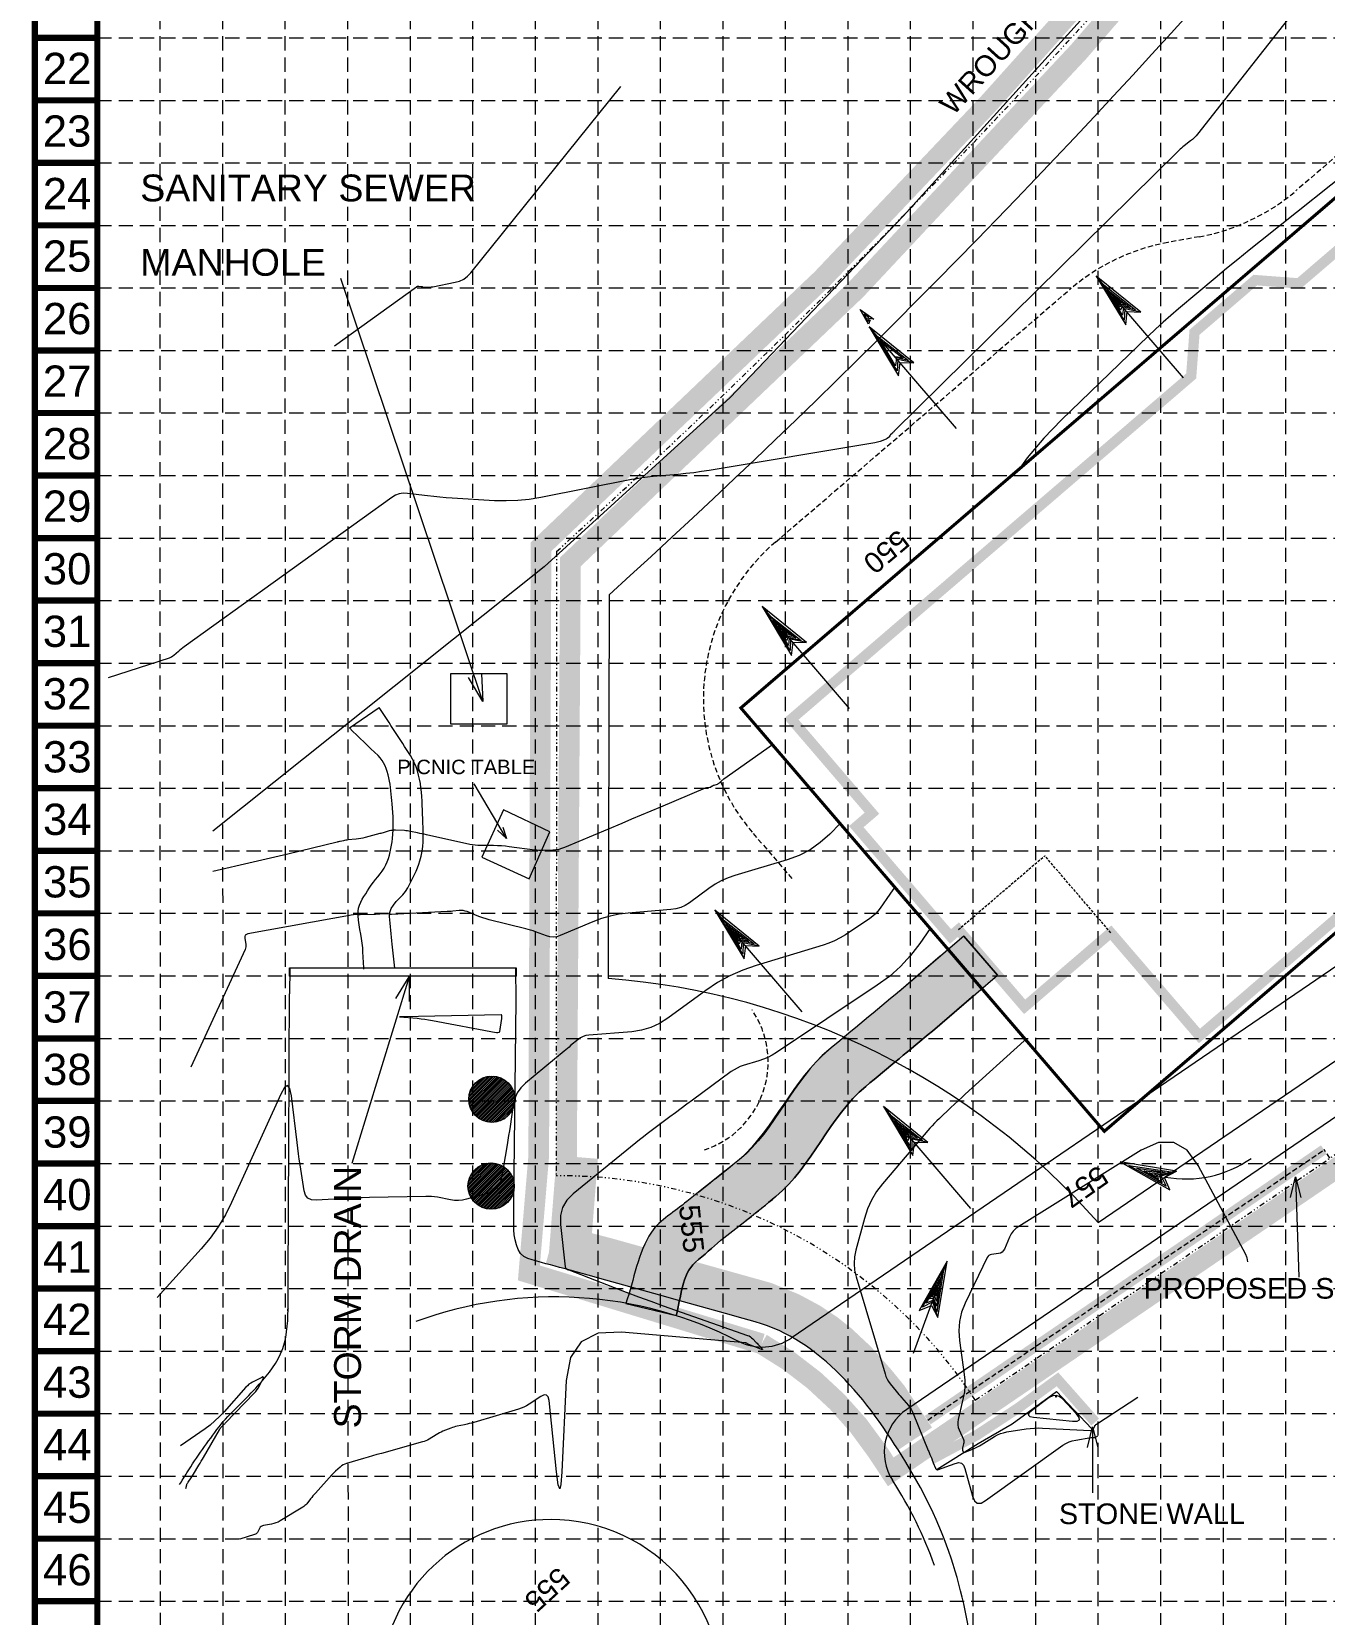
# Model space of a CAD drawing. Extents: x 9949 to 10192, y 9856 to 10244.
# Drawn here: x 9949.3 to 10074.4, y 9957.5 to 10110.7 of the extents above; entities that cross this region are included whole.
import ezdxf
from ezdxf.enums import TextEntityAlignment as Align

# ---------------------------------------------------------------- set-up
doc = ezdxf.new("R2010")
doc.units = 0
doc.header["$MEASUREMENT"] = 0
for name, pattern in [('DASHED', [0.75, 0.5, -0.25]), ('DIVIDE', [1.25, 0.5, -0.25, 0, -0.25, 0, -0.25]), ('HIDDEN', [0.375, 0.25, -0.125])]:
    doc.linetypes.add(name, pattern=pattern)
doc.layers.get('0').update_dxf_attribs({"lineweight": 0})
for name, color, linetype, lineweight in [('21', 7, 'Continuous', 0), ('26', 7, 'Continuous', 0), ('27', 7, 'Continuous', 0), ('29', 7, 'Continuous', 0), ('31', 7, 'Continuous', 0), ('33', 7, 'Continuous', 0), ('42', 7, 'Continuous', 0), ('47', 7, 'Continuous', 0), ('5', 7, 'Continuous', 0), ('52', 7, 'Continuous', 0), ('53', 7, 'Continuous', 0), ('6', 7, 'Continuous', 0), ('7', 7, 'Continuous', 0), ('9', 7, 'Continuous', 0)]:
    doc.layers.add(name, color=color, linetype=linetype, lineweight=lineweight)
for name, color, linetype in [('BASE', 7, 'Continuous'), ('EROSION BLANKETS', 84, 'Continuous'), ('GRID', 254, 'HIDDEN'), ('LIMITS OF DISTURBANCE', 1, 'DASHED'), ('SILT FENCE', 200, 'Continuous')]:
    doc.layers.add(name, color=color, linetype=linetype)
doc.styles.get("Standard").update_dxf_attribs({"font": 'ARIAL.TTF'})

# ---------------------------------------------------------------- blocks, each defined once
blk = doc.blocks.new('A$C04273513')
at = {"layer": '6', "linetype": 'Continuous', "lineweight": 0}
h = blk.add_hatch(dxfattribs=at)
h.set_pattern_fill('ANSI31', color=2, style=0)
h.set_pattern_definition([(45, (-10019.72109, -9863.48111), (-0.0883883476, 0.0883883476), [])])
edge = h.paths.add_edge_path()
edge.add_arc((2.24, 2.24), 2.24, 0, 360)
at = {"layer": '6', "color": 2, "linetype": 'Continuous', "lineweight": 0}
blk.add_circle((2.24, 2.24), 2.24, dxfattribs=at)

msp = doc.modelspace()

# ---------------------------------------------------------------- hatches: boundary and pattern name
at = {"layer": '26', "linetype": 'Continuous', "lineweight": 0}
h = msp.add_hatch(color=252, dxfattribs=at)
edge = h.paths.add_edge_path()
edge.add_spline(control_points=[(10017.8, 10001.49), (10016.11, 10000.15), (10014.42, 9998.79), (10012.72, 9997.45)], knot_values=[0, 0, 0, 0, 1, 1, 1, 1], degree=3, periodic=0)
edge.add_spline(control_points=[(10012.72, 9997.45), (10011.58, 9996.46), (10010.12, 9995.68), (10009.29, 9994.47), (10007.95, 9992.51), (10007.63, 9989.86), (10006.8, 9987.56)], knot_values=[0, 0, 0, 0, 0.38265, 0.38265, 0.38265, 1, 1, 1, 1], degree=3, periodic=0)
edge.add_line((10006.8, 9987.56), (10011.68, 9986.39))
edge.add_spline(control_points=[(10011.68, 9986.39), (10012.17, 9988.15), (10012.17, 9990.35), (10013.55, 9991.55), (10014.37, 9992.26), (10015.19, 9992.97), (10016, 9993.68)], knot_values=[0, 0, 0, 0, 0.628365, 0.628365, 0.628365, 1, 1, 1, 1], degree=3, periodic=0)
edge.add_line((10016, 9993.68), (10018.63, 9995.72))
edge.add_spline(control_points=[(10018.63, 9995.72), (10019.53, 9996.45), (10020.43, 9997.18), (10021.33, 9997.92)], knot_values=[0, 0, 0, 0, 1, 1, 1, 1], degree=3, periodic=0)
edge.add_spline(control_points=[(10021.33, 9997.92), (10024.86, 10000.85), (10026.5, 10005.65), (10030.03, 10008.58), (10032.18, 10010.36), (10034.33, 10012.15), (10036.48, 10013.93)], knot_values=[0, 0, 0, 0, 0.621628, 0.621628, 0.621628, 1, 1, 1, 1], degree=3, periodic=0)
edge.add_line((10036.48, 10013.93), (10042.78, 10019.33))
edge.add_line((10042.78, 10019.33), (10039.52, 10023.13))
edge.add_line((10039.52, 10023.13), (10033.22, 10017.72))
edge.add_line((10033.22, 10017.72), (10033.29, 10017.78))
edge.add_spline(control_points=[(10033.29, 10017.78), (10031.01, 10015.89), (10028.74, 10014), (10026.46, 10012.12), (10022.95, 10009.2), (10021.19, 10004.56), (10017.8, 10001.49)], knot_values=[0, 0, 0, 0, 0.39266, 0.39266, 0.39266, 1, 1, 1, 1], degree=3, periodic=0)

# ---------------------------------------------------------------- linework, layer by layer
at = {"color": 7, "linetype": 'DIVIDE', "lineweight": 0}
msp.add_lwpolyline([(10143.74, 10098.17), (10128.24, 10211.01), (10121.48, 10200.93, -0.059597), (10000.11, 10060.35), (10000.06, 9999.92, -0.255205), (10040.63, 9978.21), (10156.99, 10057.62), (10143.74, 10098.17)], format="xyb", dxfattribs=at)
at = {"layer": '21', "color": 7, "linetype": 'Continuous', "lineweight": 0}
msp.add_lwpolyline([(10158.6, 10052.05), (10143.63, 10098.15), (10137.77, 10142.96), (10127.81, 10211.15), (10094.1, 10163.64), (10064.83, 10127.28), (10033.66, 10092.82), (10016.89, 10075.25), (9998.9, 10058.88), (9966.86, 10033.28)], dxfattribs=at)
at = {"layer": '26', "color": 252, "linetype": 'Continuous', "lineweight": 0}
for p, q in [((10039.52, 10023.13), (10033.22, 10017.72)), ((10042.78, 10019.33), (10039.52, 10023.13)), ((10036.48, 10013.93), (10042.78, 10019.33)), ((10033.22, 10017.72), (10033.29, 10017.78)), ((10016, 9993.68), (10018.63, 9995.72)), ((10006.8, 9987.56), (10011.68, 9986.39))]:
    msp.add_line(p, q, dxfattribs=at)
at = {"layer": '26', "color": 41, "linetype": 'Continuous', "lineweight": 0}
for p, q in [((10039.52, 10023.13), (10042.78, 10019.33)), ((10016, 9993.68), (10018.63, 9995.72)), ((10006.8, 9987.56), (10011.68, 9986.39))]:
    msp.add_line(p, q, dxfattribs=at)
for points in [[(10037.24, 10021.17), (10033.22, 10017.72), (10033.29, 10017.78)], [(10040.49, 10017.37), (10036.48, 10013.93)]]:
    msp.add_lwpolyline(points, dxfattribs=at)
for points, knots in [([(10033.29, 10017.78), (10031.01, 10015.89), (10028.74, 10014), (10026.46, 10012.12), (10022.95, 10009.2), (10021.33, 10004.4), (10017.8, 10001.49), (10016.13, 10000.12), (10014.43, 9998.78), (10012.72, 9997.45)], [0, 0, 0, 0, 0.30499, 0.30499, 0.30499, 0.776728, 0.776728, 0.776728, 1, 1, 1, 1]), ([(10036.48, 10013.93), (10034.33, 10012.15), (10032.18, 10010.36), (10030.03, 10008.58), (10026.5, 10005.65), (10024.86, 10000.85), (10021.33, 9997.92), (10020.38, 9997.12), (10019.41, 9996.34), (10018.43, 9995.56)], [0, 0, 0, 0, 0.32369, 0.32369, 0.32369, 0.85548, 0.85548, 0.85548, 1, 1, 1, 1]), ([(10012.72, 9997.45), (10011.58, 9996.46), (10010.12, 9995.68), (10009.29, 9994.47), (10007.95, 9992.51), (10007.63, 9989.86), (10006.8, 9987.56)], [0, 0, 0, 0, 0.38265, 0.38265, 0.38265, 1, 1, 1, 1]), ([(10016, 9993.68), (10015.19, 9992.97), (10014.37, 9992.26), (10013.55, 9991.55), (10012.17, 9990.35), (10012.17, 9988.15), (10011.68, 9986.39)], [0, 0, 0, 0, 0.371635, 0.371635, 0.371635, 1, 1, 1, 1])]:
    msp.add_open_spline(points, degree=3, knots=knots, dxfattribs=at)
at = {"layer": '26', "color": 252, "linetype": 'Continuous', "lineweight": 0}
for points, knots in [([(10033.29, 10017.78), (10031.01, 10015.89), (10028.74, 10014), (10026.46, 10012.12), (10022.95, 10009.2), (10021.19, 10004.56), (10017.8, 10001.49)], [0, 0, 0, 0, 0.39266, 0.39266, 0.39266, 1, 1, 1, 1]), ([(10021.33, 9997.92), (10024.86, 10000.85), (10026.5, 10005.65), (10030.03, 10008.58), (10032.18, 10010.36), (10034.33, 10012.15), (10036.48, 10013.93)], [0, 0, 0, 0, 0.621628, 0.621628, 0.621628, 1, 1, 1, 1]), ([(10012.72, 9997.45), (10011.58, 9996.46), (10010.12, 9995.68), (10009.29, 9994.47), (10007.95, 9992.51), (10007.63, 9989.86), (10006.8, 9987.56)], [0, 0, 0, 0, 0.38265, 0.38265, 0.38265, 1, 1, 1, 1]), ([(10011.68, 9986.39), (10012.17, 9988.15), (10012.17, 9990.35), (10013.55, 9991.55), (10014.37, 9992.26), (10015.19, 9992.97), (10016, 9993.68)], [0, 0, 0, 0, 0.628365, 0.628365, 0.628365, 1, 1, 1, 1])]:
    msp.add_open_spline(points, degree=3, knots=knots, dxfattribs=at)
for points in [[(10017.8, 10001.49), (10016.11, 10000.15), (10014.42, 9998.79), (10012.72, 9997.45)], [(10018.63, 9995.72), (10019.53, 9996.45), (10020.43, 9997.18), (10021.33, 9997.92)]]:
    msp.add_open_spline(points, degree=3, dxfattribs=at)
at = {"layer": '27', "color": 7, "linetype": 'DASHED', "lineweight": 0}
for p, q in [((10084.88, 10106.62), (10071.71, 10095.32)), ((10062.29, 10090.82), (10059.26, 10090.27)), ((10021.29, 10061.26), (10049.84, 10085.77)), ((10019.14, 10033.06), (10023.04, 10028.51)), ((10036.02, 9976.28), (10074.39, 10002.46)), ((10036.02, 9976.28), (10074.39, 10002.46)), ((10074.95, 10001.63), (10074.39, 10002.46))]:
    msp.add_line(p, q, dxfattribs=at)
at = {"layer": '27', "color": 7, "linetype": 'Continuous', "lineweight": 0}
for p, q in [((9980.06, 10043.27), (9982.95, 10045.25)), ((9995.98, 9997.33), (9996.21, 10016.91)), ((10071.62, 9999.81), (10071.93, 9990.12)), ((10051.98, 9975.62), (10051.98, 9969.24))]:
    msp.add_line(p, q, dxfattribs=at)
for points in [[(9996.21, 10016.91), (9996.16, 10020.02), (9974.29, 10020.02), (9974.26, 10017.55)], [(10071.12, 9997.81), (10071.62, 9999.81), (10072.12, 9997.81)], [(10051.48, 9973.62), (10051.98, 9975.62), (10052.48, 9973.62)]]:
    msp.add_lwpolyline(points, dxfattribs=at)
at = {"layer": '27', "color": 7, "linetype": 'DASHED', "lineweight": 0}
for centre, radius, start, end in [((10058.69, 10110.49), 20, 280.3812, 310.64), ((10062.87, 10070.59), 20, 100.3812, 130.6399), ((10034.31, 10046.09), 20, 130.6399, 220.6399), ((10011.63, 10010.94), 8.95, 288.0918, 34.3144)]:
    msp.add_arc(centre, radius, start, end, dxfattribs=at)
at = {"layer": '27', "color": 7, "linetype": 'Continuous', "lineweight": 0}
for centre, start, end in [((9999.49, 9950.15), 86.7851, 174.5224), ((9999.6, 9950.15), 346.066, 87.1602)]:
    msp.add_arc(centre, 16.5, start, end, dxfattribs=at)
for points, knots in [([(9984.45, 10020.02), (9984.37, 10020.79), (9984.29, 10021.57), (9984.21, 10022.34), (9984.11, 10023.24), (9984.02, 10024.14), (9983.93, 10025.03), (9983.83, 10026.13), (9985.22, 10026.83), (9985.72, 10027.81), (9986.15, 10028.65), (9986.6, 10029.48), (9986.89, 10030.42), (9987.25, 10031.63), (9987.22, 10032.87), (9987.17, 10034.09), (9987.07, 10036.28), (9987.17, 10038.75), (9985.97, 10040.6), (9984.96, 10042.15), (9983.96, 10043.7), (9982.95, 10045.25)], [0, 0, 0, 0, 0.086314, 0.086314, 0.086314, 0.186289, 0.186289, 0.186289, 0.308308, 0.308308, 0.308308, 0.414002, 0.414002, 0.414002, 0.550297, 0.550297, 0.550297, 0.794911, 0.794911, 0.794911, 1, 1, 1, 1]), ([(9981.46, 10019.93), (9981.42, 10020.62), (9981.38, 10021.3), (9981.35, 10021.99), (9981.28, 10023.18), (9980.85, 10024.36), (9980.91, 10025.54), (9980.96, 10026.35), (9981.55, 10027.04), (9981.98, 10027.76), (9982.47, 10028.56), (9983.17, 10029.16), (9983.59, 10030.02), (9983.98, 10030.84), (9984.13, 10031.7), (9984.22, 10032.57), (9984.33, 10033.68), (9984.31, 10034.81), (9984.2, 10035.93), (9984.03, 10037.54), (9983.99, 10039.47), (9982.83, 10040.59), (9981.9, 10041.48), (9980.98, 10042.37), (9980.06, 10043.27)], [0, 0, 0, 0, 0.080531, 0.080531, 0.080531, 0.220611, 0.220611, 0.220611, 0.31674, 0.31674, 0.31674, 0.425278, 0.425278, 0.425278, 0.527893, 0.527893, 0.527893, 0.659293, 0.659293, 0.659293, 0.84938, 0.84938, 0.84938, 1, 1, 1, 1]), ([(9963.62, 9970.03), (9963.86, 9970.41), (9964.1, 9970.8), (9964.34, 9971.18), (9965.3, 9972.72), (9966.35, 9974.19), (9967.45, 9975.63), (9968.5, 9977), (9969.86, 9978.08), (9971, 9979.38), (9971.91, 9980.41), (9972.82, 9981.38), (9973.4, 9982.69), (9974.01, 9984.09), (9974.11, 9985.53), (9974.12, 9986.98), (9974.17, 9997.17), (9974.22, 10007.36), (9974.26, 10017.55)], [0, 0, 0, 0, 0.026567, 0.026567, 0.026567, 0.133192, 0.133192, 0.133192, 0.234412, 0.234412, 0.234412, 0.314803, 0.314803, 0.314803, 0.400084, 0.400084, 0.400084, 1, 1, 1, 1]), ([(10042.65, 9939.9), (10042.04, 9940.78), (10041.42, 9941.66), (10040.81, 9942.53), (10040.13, 9943.5), (10040.21, 9944.84), (10040.14, 9946.01), (10040.01, 9947.99), (10040.63, 9949.99), (10040.47, 9951.98), (10039.92, 9959.04), (10037.92, 9965.67), (10033.9, 9972.22), (10030.13, 9978.35), (10025.71, 9983.98), (10019.33, 9985.79), (10013.17, 9987.54), (10007.01, 9989.23), (10000.84, 9990.94), (9999.67, 9991.27), (9998.49, 9991.56), (9997.32, 9991.91), (9996.19, 9992.26), (9995.96, 9993.99), (9995.97, 9995.17), (9995.97, 9995.89), (9995.98, 9996.61), (9995.98, 9997.33)], [0, 0, 0, 0, 0.038922, 0.038922, 0.038922, 0.081893, 0.081893, 0.081893, 0.154364, 0.154364, 0.154364, 0.412543, 0.412543, 0.412543, 0.653985, 0.653985, 0.653985, 0.886688, 0.886688, 0.886688, 0.930993, 0.930993, 0.930993, 0.973754, 0.973754, 0.973754, 1, 1, 1, 1])]:
    msp.add_open_spline(points, degree=3, knots=knots, dxfattribs=at)
at = {"layer": '27', "color": 7, "linetype": 'DASHED', "lineweight": 0}
msp.add_point((10040.07, 9979.04), dxfattribs=at)
at = {"layer": '29', "color": 7, "linetype": 'Continuous', "lineweight": 0, "const_width": 1}
msp.add_lwpolyline([(10052.23, 9976.09), (10048.58, 9980.22), (10044.8, 9977.46), (10040.75, 9974.81), (10036.38, 9972.48)], dxfattribs=at)
at = {"layer": '29', "color": 7, "linetype": 'Continuous', "lineweight": 0}
msp.add_lwpolyline([(10036.93, 9971.54), (10040.92, 9974), (10044.18, 9975.93), (10048.48, 9979.06), (10051.9, 9975.43)], dxfattribs=at)
at = {"layer": '31', "color": 7, "linetype": 'Continuous', "lineweight": 0}
for p, q in [((10095.53, 10033.84), (10022.82, 9984.22)), ((10112.91, 10031.17), (10033.99, 9977.31))]:
    msp.add_line(p, q, dxfattribs=at)
for centre, radius, start, end in [((9999.91, 9949.2), 39, 62.8235, 110.1223), ((10020.01, 9988.35), 5, 242.8235, 304.3144), ((10036.81, 9973.18), 5, 124.3144, 213.0136), ((9999.91, 9949.2), 39, 19.459, 33.0136)]:
    msp.add_arc(centre, radius, start, end, dxfattribs=at)
at = {"layer": '33', "color": 7, "linetype": 'Continuous', "lineweight": 30, "const_width": 0.3}
msp.add_lwpolyline([(10053.11, 10004.23), (10125.19, 10066.11), (10090.02, 10107.08), (10017.94, 10045.21)], close=True, dxfattribs=at)
at = {"layer": '33', "color": 7, "linetype": 'Continuous', "lineweight": 30, "const_width": 1}
msp.add_lwpolyline([(10118.79, 10072.03), (10091.87, 10103.39), (10071.95, 10086.3), (10067.72, 10086.62), (10061.84, 10081.57), (10061.52, 10077.34), (10022.82, 10044.13), (10030.63, 10035.02), (10029.11, 10033.72), (10038.23, 10023.09), (10038.99, 10023.75), (10045.4, 10016.28), (10053.74, 10023.45), (10062.32, 10013.46), (10098.11, 10044.18), (10093.12, 10049.99), (10118.79, 10072.03)], dxfattribs=at)
at = {"layer": '42', "color": 7, "linetype": 'Continuous', "lineweight": 0}
for p, q in [((10052.51, 9995.39), (10145.96, 10059.18)), ((10005.19, 10056.17), (10005.09, 10019.01))]:
    msp.add_line(p, q, dxfattribs=at)
at = {"layer": '42', "color": 7, "linetype": 'HIDDEN', "lineweight": 0}
for p in [(10038.99, 10023.75), (10053.74, 10023.45)]:
    msp.add_line(p, (10047.34, 10030.91), dxfattribs=at)
at = {"layer": '42', "color": 7, "linetype": 'Continuous', "lineweight": 0}
for centre, radius, start, end in [((9468.44, 10647.62), 798.7, 312.22422, 324.83362), ((9999.91, 9949.2), 70, 41.2899, 85.7598)]:
    msp.add_arc(centre, radius, start, end, dxfattribs=at)
at = {"layer": '47', "color": 253, "linetype": 'Continuous', "lineweight": 0}
for p, q in [((10060.78, 10077.16), (10052.33, 10087.01)), ((10056.63, 10083.53), (10052.33, 10087.01)), ((10052.33, 10087.01), (10055.18, 10082.28)), ((10055.04, 10082.75), (10052.9, 10086.28)), ((10052.9, 10086.28), (10056.14, 10083.74)), ((10054.88, 10083.24), (10053.42, 10085.68)), ((10053.42, 10085.68), (10055.62, 10083.98)), ((10054.69, 10083.71), (10053.89, 10085.13)), ((10053.89, 10085.13), (10055.21, 10084.21)), ((10030.28, 10082.35), (10029.48, 10083.77)), ((10029.48, 10083.77), (10030.8, 10082.85)), ((10030.25, 10082.63), (10029.85, 10083.35)), ((10029.85, 10083.35), (10030.34, 10083.02)), ((10054.65, 10083.99), (10054.25, 10084.71)), ((10054.25, 10084.71), (10054.74, 10084.39)), ((10054.74, 10084.39), (10054.62, 10084.28)), ((10054.73, 10084.27), (10054.65, 10083.99)), ((10054.86, 10084.12), (10054.69, 10083.71)), ((10055.21, 10084.21), (10054.73, 10084.27)), ((10055.62, 10083.98), (10054.86, 10084.12)), ((10054.97, 10084), (10054.88, 10083.24)), ((10056.14, 10083.74), (10054.97, 10084)), ((10055.1, 10083.85), (10055.04, 10082.75)), ((10056.63, 10083.53), (10055.1, 10083.85)), ((10055.18, 10082.28), (10055.33, 10083.57)), ((10055.33, 10083.57), (10056.63, 10083.53)), ((10030.34, 10083.02), (10030.21, 10082.92)), ((10030.33, 10082.91), (10030.25, 10082.63)), ((10030.46, 10082.76), (10030.28, 10082.35)), ((10030.8, 10082.85), (10030.33, 10082.91)), ((10038.82, 10072.25), (10030.36, 10082.09)), ((10034.67, 10078.62), (10030.36, 10082.09)), ((10030.36, 10082.09), (10033.21, 10077.37)), ((10033.07, 10077.83), (10030.93, 10081.37)), ((10030.93, 10081.37), (10034.17, 10078.83)), ((10032.91, 10078.33), (10031.45, 10080.76)), ((10031.45, 10080.76), (10033.65, 10079.06)), ((10033.65, 10079.06), (10032.89, 10079.21)), ((10033, 10079.09), (10032.91, 10078.33)), ((10034.17, 10078.83), (10033, 10079.09)), ((10033.13, 10078.93), (10033.07, 10077.83)), ((10034.67, 10078.62), (10033.13, 10078.93)), ((10033.21, 10077.37), (10033.36, 10078.66)), ((10033.36, 10078.66), (10034.67, 10078.62)), ((10028.44, 10045.17), (10019.99, 10055.02)), ((10024.29, 10051.55), (10019.99, 10055.02)), ((10019.99, 10055.02), (10022.83, 10050.29)), ((10022.7, 10050.76), (10020.56, 10054.3)), ((10020.56, 10054.3), (10023.79, 10051.75)), ((10022.54, 10051.25), (10021.08, 10053.69)), ((10021.08, 10053.69), (10023.27, 10051.99)), ((10022.35, 10051.72), (10021.55, 10053.14)), ((10021.55, 10053.14), (10022.87, 10052.22)), ((10022.31, 10052.01), (10021.91, 10052.72)), ((10021.91, 10052.72), (10022.4, 10052.4)), ((10022.4, 10052.4), (10022.28, 10052.29)), ((10022.39, 10052.29), (10022.31, 10052.01)), ((10022.52, 10052.13), (10022.35, 10051.72)), ((10022.87, 10052.22), (10022.39, 10052.29)), ((10023.27, 10051.99), (10022.52, 10052.13)), ((10022.62, 10052.01), (10022.54, 10051.25)), ((10023.79, 10051.75), (10022.62, 10052.01)), ((10022.75, 10051.86), (10022.7, 10050.76)), ((10024.29, 10051.55), (10022.75, 10051.86)), ((10022.83, 10050.29), (10022.99, 10051.59)), ((10022.99, 10051.59), (10024.29, 10051.55)), ((10023.87, 10015.79), (10015.42, 10025.64)), ((10019.72, 10022.16), (10015.42, 10025.64)), ((10015.42, 10025.64), (10018.26, 10020.91)), ((10018.13, 10021.38), (10015.98, 10024.91)), ((10015.98, 10024.91), (10019.22, 10022.37)), ((10017.96, 10021.87), (10016.51, 10024.31)), ((10016.51, 10024.31), (10018.7, 10022.61)), ((10017.77, 10022.34), (10016.97, 10023.76)), ((10016.97, 10023.76), (10018.3, 10022.84)), ((10017.74, 10022.62), (10017.34, 10023.34)), ((10017.34, 10023.34), (10017.83, 10023.02)), ((10017.83, 10023.02), (10017.71, 10022.91)), ((10017.82, 10022.9), (10017.74, 10022.62)), ((10017.95, 10022.75), (10017.77, 10022.34)), ((10018.3, 10022.84), (10017.82, 10022.9)), ((10018.7, 10022.61), (10017.95, 10022.75)), ((10018.05, 10022.63), (10017.96, 10021.87)), ((10019.22, 10022.37), (10018.05, 10022.63)), ((10018.18, 10022.48), (10018.13, 10021.38)), ((10019.72, 10022.16), (10018.18, 10022.48)), ((10018.26, 10020.91), (10018.42, 10022.2)), ((10018.42, 10022.2), (10019.72, 10022.16)), ((10040.2, 9996.77), (10031.74, 10006.62)), ((10036.05, 10003.14), (10031.74, 10006.62)), ((10031.74, 10006.62), (10034.59, 10001.89)), ((10034.45, 10002.35), (10032.31, 10005.89)), ((10032.31, 10005.89), (10035.55, 10003.35)), ((10034.29, 10002.85), (10032.83, 10005.28)), ((10032.83, 10005.28), (10035.03, 10003.59)), ((10034.1, 10003.32), (10033.3, 10004.74)), ((10033.3, 10004.74), (10034.62, 10003.82)), ((10034.07, 10003.6), (10033.67, 10004.31)), ((10033.67, 10004.31), (10034.15, 10003.99)), ((10034.15, 10003.99), (10034.03, 10003.89)), ((10034.15, 10003.88), (10034.07, 10003.6)), ((10034.27, 10003.73), (10034.1, 10003.32)), ((10034.62, 10003.82), (10034.15, 10003.88)), ((10035.03, 10003.59), (10034.27, 10003.73)), ((10034.38, 10003.61), (10034.29, 10002.85)), ((10035.55, 10003.35), (10034.38, 10003.61)), ((10034.51, 10003.46), (10034.45, 10002.35)), ((10036.05, 10003.14), (10034.51, 10003.46)), ((10034.59, 10001.89), (10034.74, 10003.18)), ((10034.74, 10003.18), (10036.05, 10003.14)), ((10060.1, 10000.38), (10054.64, 10001.27)), ((10054.64, 10001.27), (10059.46, 9998.57)), ((10059.11, 9998.91), (10055.5, 10000.92)), ((10055.5, 10000.92), (10059.57, 10000.32)), ((10058.72, 9999.26), (10056.25, 10000.65)), ((10056.25, 10000.65), (10059, 10000.27)), ((10058.33, 9999.57), (10056.93, 10000.41)), ((10056.93, 10000.41), (10058.53, 10000.26)), ((10058.15, 9999.8), (10057.46, 10000.22)), ((10057.46, 10000.22), (10058.04, 10000.19)), ((10058.04, 10000.19), (10057.98, 10000.03)), ((10058.53, 10000.26), (10058.09, 10000.08)), ((10058.09, 10000.08), (10058.15, 9999.8)), ((10059, 10000.27), (10058.27, 10000.01)), ((10058.27, 10000.01), (10058.33, 9999.57)), ((10059.57, 10000.32), (10058.42, 9999.96)), ((10058.42, 9999.96), (10058.72, 9999.26)), ((10060.1, 10000.38), (10058.61, 9999.89)), ((10058.61, 9999.89), (10059.11, 9998.91)), ((10058.95, 9999.77), (10060.1, 10000.38)), ((10059.46, 9998.57), (10058.95, 9999.77)), ((10034.66, 9982.74), (10037.91, 9991.67)), ((10037.91, 9991.67), (10035.18, 9986.88)), ((10036.99, 9986.22), (10037.91, 9991.67)), ((10035.52, 9987.22), (10037.55, 9990.82)), ((10035.87, 9987.6), (10037.28, 9990.07)), ((10037.28, 9990.07), (10036.88, 9987.32)), ((10037.55, 9990.82), (10036.92, 9986.75)), ((10036.19, 9988), (10037.03, 9989.39)), ((10036.42, 9988.17), (10036.84, 9988.87)), ((10036.8, 9988.29), (10036.65, 9988.34)), ((10036.84, 9988.87), (10036.8, 9988.29)), ((10037.03, 9989.39), (10036.88, 9987.79)), ((10035.18, 9986.88), (10036.38, 9987.37)), ((10036.51, 9987.71), (10035.52, 9987.22)), ((10036.58, 9987.9), (10035.87, 9987.6)), ((10036.63, 9988.05), (10036.19, 9988)), ((10036.38, 9987.37), (10036.99, 9986.22)), ((10036.7, 9988.24), (10036.42, 9988.17)), ((10036.99, 9986.22), (10036.51, 9987.71)), ((10036.92, 9986.75), (10036.58, 9987.9)), ((10036.88, 9987.32), (10036.63, 9988.05)), ((10036.88, 9987.79), (10036.7, 9988.24))]:
    msp.add_line(p, q, dxfattribs=at)
msp.add_arc((10061.03, 10010.53), 10.91, 259.365, 305.1236, dxfattribs=at)
at = {"layer": '5', "linetype": 'Continuous', "lineweight": 0}
for points in [[(9989.88, 10048.54), (9995.3, 10048.54), (9995.3, 10043.64), (9989.88, 10043.64)], [(9974.27, 10020.05), (9996.21, 10020.05), (9996.21, 10019.26), (9974.27, 10019.26)]]:
    msp.add_lwpolyline(points, close=True, dxfattribs=at)
at = {"layer": '52', "color": 7, "linetype": 'Continuous', "lineweight": 0}
for p, q in [((9992.96, 10045.84), (9979.22, 10086.79)), ((9995.25, 10032.56), (9992.14, 10037.85))]:
    msp.add_line(p, q, dxfattribs=at)
for points in [[(9992.85, 10048.51), (9992.96, 10045.84), (9991.6, 10048.14)], [(9994.9, 10033.67), (9995.25, 10032.56), (9994.4, 10033.37)]]:
    msp.add_lwpolyline(points, dxfattribs=at)
at = {"layer": '53', "color": 7, "linetype": 'Continuous', "lineweight": 0}
msp.add_line((9985.85, 10019.19), (9980.3, 10001.13), dxfattribs=at)
msp.add_lwpolyline([(9984.56, 10017.09), (9985.85, 10019.19), (9985.85, 10016.79)], dxfattribs=at)
at = {"layer": '6', "color": 35, "linetype": 'Continuous', "lineweight": 0}
for points in [[(10087.44, 10132.97), (10062.14, 10100.76), (10061.99, 10100.58), (10061.82, 10100.4), (10061.64, 10100.24), (10061.46, 10100.09), (10060.83, 10099.61), (10060.7, 10099.51), (10060.57, 10099.4), (10060.44, 10099.28), (10060.32, 10099.17), (10032.78, 10072), (10032.73, 10071.95), (10032.69, 10071.91), (10032.64, 10071.86), (10032.6, 10071.82), (10032.43, 10071.66), (10032.41, 10071.64), (10032.39, 10071.61), (10032.37, 10071.58), (10032.35, 10071.55), (10032.29, 10071.46), (10032.28, 10071.44), (10032.26, 10071.42), (10032.25, 10071.4), (10032.23, 10071.39), (10032.1, 10071.3), (10032.07, 10071.28), (10032.05, 10071.26), (10032.02, 10071.25), (10031.99, 10071.23), (10031.41, 10071.01), (10031.28, 10070.96), (10031.15, 10070.92), (10031.02, 10070.89), (10030.89, 10070.86), (10014.87, 10068.2), (10014.12, 10068.08), (10013.38, 10067.98), (10012.63, 10067.89), (10011.88, 10067.82), (10009.44, 10067.6), (10008.91, 10067.55), (10008.39, 10067.48), (10007.87, 10067.4), (10007.35, 10067.31), (9998.58, 10065.58), (9997.47, 10065.4), (9996.35, 10065.28), (9995.23, 10065.24), (9994.1, 10065.27), (9990.02, 10065.51), (9989.42, 10065.55), (9988.82, 10065.6), (9988.22, 10065.66), (9987.62, 10065.73), (9985.68, 10065.98), (9985.27, 10066), (9984.88, 10065.94), (9984.51, 10065.8), (9984.16, 10065.59), (9964.07, 10051.13), (9963.93, 10051.02), (9963.78, 10050.91), (9963.64, 10050.79), (9963.51, 10050.68), (9963.06, 10050.29), (9962.96, 10050.21), (9962.86, 10050.14), (9962.75, 10050.08), (9962.63, 10050.04), (9956.72, 10048.13)], [(9978.63, 10080.26), (9986.55, 10085.97), (9986.6, 10086), (9986.66, 10086.02), (9986.72, 10086.03), (9986.79, 10086.03), (9987, 10086), (9987.04, 10085.99), (9987.09, 10085.99), (9987.14, 10085.98), (9987.18, 10085.98), (9987.7, 10085.95), (9987.81, 10085.95), (9987.92, 10085.95), (9988.02, 10085.96), (9988.13, 10085.98), (9990.28, 10086.41), (9990.72, 10086.53), (9991.12, 10086.72), (9991.48, 10086.99), (9991.8, 10087.32), (10006.31, 10105.35)], [(10078.52, 10098.59), (10068.22, 10090.4), (10067.12, 10089.52), (10066.02, 10088.63), (10064.93, 10087.73), (10063.84, 10086.82), (10060.3, 10083.85), (10059.55, 10083.21), (10058.8, 10082.55), (10058.08, 10081.88), (10057.36, 10081.2), (10048.97, 10073.11), (10047.25, 10071.32), (10045.66, 10069.42), (10044.88, 10068.33)], [(10021.01, 10041.63), (10016.28, 10038.33), (10016.22, 10038.28), (10016.15, 10038.23), (10016.09, 10038.17), (10016.03, 10038.11), (10015.83, 10037.92), (10015.79, 10037.88), (10015.74, 10037.85), (10015.69, 10037.82), (10015.64, 10037.8), (10015.31, 10037.7), (10015.27, 10037.69), (10015.23, 10037.67), (10015.2, 10037.65), (10015.16, 10037.63), (10015.05, 10037.54), (10015.03, 10037.53), (10015, 10037.52), (10014.97, 10037.51), (10014.94, 10037.5), (10014.7, 10037.48), (10014.65, 10037.48), (10014.6, 10037.47), (10014.55, 10037.45), (10014.5, 10037.43), (10010.15, 10035.6), (10009.22, 10035.21), (10008.29, 10034.82), (10007.36, 10034.43), (10006.43, 10034.03), (10000.86, 10031.69), (10000.59, 10031.59), (10000.31, 10031.51), (10000.03, 10031.46), (9999.74, 10031.44), (9998.8, 10031.41), (9998.59, 10031.41), (9998.39, 10031.41), (9998.19, 10031.43), (9997.99, 10031.45), (9995.53, 10031.77), (9995.15, 10031.82), (9994.77, 10031.85), (9994.39, 10031.87), (9994.01, 10031.88), (9992.76, 10031.89), (9992.5, 10031.89), (9992.23, 10031.92), (9991.97, 10031.95), (9991.71, 10032), (9987.51, 10032.93), (9987.3, 10032.98), (9987.08, 10033.02), (9986.87, 10033.07), (9986.66, 10033.11), (9985.97, 10033.26), (9985.82, 10033.29), (9985.68, 10033.31), (9985.53, 10033.33), (9985.38, 10033.34), (9984.52, 10033.37), (9984.37, 10033.37), (9984.22, 10033.36), (9984.06, 10033.34), (9983.91, 10033.3), (9983.42, 10033.16), (9983.32, 10033.13), (9983.21, 10033.1), (9983.11, 10033.07), (9983, 10033.04), (9981.59, 10032.67), (9981.37, 10032.61), (9981.16, 10032.57), (9980.94, 10032.54), (9980.72, 10032.51), (9979.9, 10032.43), (9979.8, 10032.42), (9979.7, 10032.4), (9979.6, 10032.38), (9979.49, 10032.36), (9979.16, 10032.29), (9979.09, 10032.27), (9979.02, 10032.26), (9978.95, 10032.24), (9978.88, 10032.22), (9974.09, 10031.07), (9973.26, 10030.87), (9972.42, 10030.67), (9971.59, 10030.47), (9970.76, 10030.28), (9966.86, 10029.38)], [(10027.55, 10034.01), (10026.54, 10032.99), (10025.63, 10032.18), (10024.64, 10031.49), (10023.58, 10030.94), (10022.43, 10030.52), (10017.37, 10029), (10016.7, 10028.76), (10016.05, 10028.48), (10015.44, 10028.14), (10014.85, 10027.74), (10012.97, 10026.36), (10012.55, 10026.1), (10012.12, 10025.9), (10011.65, 10025.76), (10011.17, 10025.69), (10007.04, 10025.35), (10006.16, 10025.24), (10005.3, 10025.07), (10004.46, 10024.82), (10003.63, 10024.51), (10000.46, 10023.17), (10000.13, 10023.07), (9999.8, 10023.03), (9999.47, 10023.05), (9999.14, 10023.14), (9998.06, 10023.53), (9997.83, 10023.62), (9997.59, 10023.69), (9997.35, 10023.76), (9997.12, 10023.82), (9993.57, 10024.71), (9993.28, 10024.79), (9992.98, 10024.88), (9992.69, 10024.98), (9992.41, 10025.09), (9991.44, 10025.49), (9991.26, 10025.55), (9991.07, 10025.59), (9990.89, 10025.61), (9990.69, 10025.6), (9990.06, 10025.53), (9989.92, 10025.52), (9989.79, 10025.51), (9989.65, 10025.5), (9989.51, 10025.49), (9984.14, 10025.22), (9984.1, 10025.22), (9984.05, 10025.22), (9984.01, 10025.23), (9983.96, 10025.24), (9983.82, 10025.27), (9983.79, 10025.27), (9983.75, 10025.27), (9983.72, 10025.28), (9983.69, 10025.28), (9983.01, 10025.25), (9982.86, 10025.24), (9982.72, 10025.24), (9982.57, 10025.23), (9982.42, 10025.23), (9981.09, 10025.17), (9981.03, 10025.17), (9980.96, 10025.17), (9980.89, 10025.17), (9980.83, 10025.18), (9980.61, 10025.2), (9980.56, 10025.2), (9980.52, 10025.2), (9980.47, 10025.2), (9980.42, 10025.19), (9970.24, 10023.34), (9970.09, 10023.29), (9969.98, 10023.2), (9969.93, 10023.08), (9969.94, 10022.91), (9970.03, 10022.32), (9970.04, 10022.19), (9970.03, 10022.07), (9970, 10021.95), (9969.96, 10021.83), (9964.7, 10010.44)], [(10032.83, 10027.85), (10032.64, 10027.6), (10032.35, 10027.18), (10031.41, 10025.82), (10031.2, 10025.54), (10030.96, 10025.28), (10030.7, 10025.05), (10030.42, 10024.84), (10028.06, 10023.26), (10027.55, 10022.95), (10027.01, 10022.67), (10026.46, 10022.43), (10025.89, 10022.24), (10019.43, 10020.29), (10018.12, 10019.84), (10016.88, 10019.28), (10015.68, 10018.62), (10014.54, 10017.85), (10010.89, 10015.18), (10010.08, 10014.66), (10009.23, 10014.28), (10008.34, 10014.01), (10007.39, 10013.87), (10003.22, 10013.53), (10002.94, 10013.49), (10002.68, 10013.4), (10002.43, 10013.28), (10002.2, 10013.12), (10001.47, 10012.52), (10001.31, 10012.39), (10001.16, 10012.26), (10001, 10012.13), (10000.85, 10012), (9997.1, 10008.89), (9996.65, 10008.45), (9996.31, 10007.95), (9996.06, 10007.4), (9995.92, 10006.79), (9995.61, 10004.71), (9995.54, 10004.26), (9995.47, 10003.82), (9995.4, 10003.37), (9995.32, 10002.93), (9994.78, 9999.73), (9994.61, 9999.18), (9994.32, 9998.74), (9993.91, 9998.42), (9993.38, 9998.2), (9991.39, 9997.65), (9991, 9997.57), (9990.62, 9997.53), (9990.23, 9997.54), (9989.84, 9997.59), (9988.57, 9997.84), (9988.3, 9997.88), (9988.02, 9997.92), (9987.75, 9997.93), (9987.47, 9997.93), (9982, 9997.82), (9981.29, 9997.8), (9980.58, 9997.78), (9979.87, 9997.74), (9979.16, 9997.7), (9976.84, 9997.55), (9976.39, 9997.59), (9976.05, 9997.75), (9975.82, 9998.05), (9975.69, 9998.47), (9975.29, 10000.98), (9975.21, 10001.52), (9975.13, 10002.06), (9975.06, 10002.6), (9974.99, 10003.14), (9974.46, 10007.65), (9974.31, 10008.38), (9974.08, 10008.66), (9973.79, 10008.46), (9973.42, 10007.81), (9968.66, 9997.35), (9968.06, 9996.14), (9967.36, 9994.98), (9966.58, 9993.89), (9965.71, 9992.85), (9961.46, 9988.13)], [(10036.25, 10023.87), (10035.25, 10022.41), (10034.37, 10021.25), (10033.39, 10020.19), (10032.32, 10019.23), (10031.14, 10018.36), (10021.38, 10011.85), (10020.98, 10011.6), (10020.56, 10011.38), (10020.12, 10011.2), (10019.68, 10011.04), (10018.18, 10010.59), (10017.87, 10010.49), (10017.57, 10010.35), (10017.28, 10010.19), (10017, 10010.01), (10013.25, 10007.25), (10012.7, 10006.85), (10012.15, 10006.44), (10011.61, 10006.03), (10011.06, 10005.62), (10009.27, 10004.28), (10008.89, 10003.99), (10008.51, 10003.7), (10008.14, 10003.4), (10007.77, 10003.1), (10001.7, 9998.18), (10001.09, 9997.57), (10000.69, 9996.87), (10000.49, 9996.09), (10000.49, 9995.22), (10000.95, 9991.1), (10000.96, 9991.05), (10000.98, 9991.01), (10001.01, 9990.98), (10001.04, 9990.95), (10001.18, 9990.87), (10001.21, 9990.85), (10001.24, 9990.84), (10001.27, 9990.82), (10001.3, 9990.81), (10006.84, 9988.67), (10008.03, 9988.22), (10009.23, 9987.78), (10010.42, 9987.34), (10011.62, 9986.92), (10018.59, 9984.47), (10018.73, 9984.42), (10018.86, 9984.34), (10018.98, 9984.25), (10019.09, 9984.15), (10019.43, 9983.78), (10019.51, 9983.71), (10019.58, 9983.63), (10019.65, 9983.55), (10019.73, 9983.47), (10020, 9983.18), (10020.04, 9983.13), (10020.04, 9983.11), (10020.02, 9983.1), (10019.95, 9983.12), (10018.65, 9983.62), (10018.64, 9983.62), (10018.63, 9983.63), (10018.62, 9983.63), (10018.61, 9983.64), (10018.58, 9983.66), (10018.57, 9983.67), (10018.57, 9983.67), (10018.56, 9983.68), (10018.55, 9983.68), (10018.51, 9983.7), (10018.51, 9983.71), (10018.5, 9983.71), (10018.49, 9983.71), (10018.48, 9983.72), (10018.44, 9983.73), (10018.43, 9983.73), (10018.42, 9983.74), (10018.42, 9983.74), (10018.41, 9983.74), (10006.4, 9984.8), (10004.13, 9984.68), (10002.48, 9983.86), (10001.44, 9982.33), (10001.02, 9980.1), (10000.62, 9971.28), (10000.53, 9970.03), (10000.41, 9969.61), (10000.27, 9970.02), (10000.11, 9971.27), (9999.38, 9978.19), (9999.29, 9978.52), (9999.14, 9978.69), (9998.9, 9978.71), (9998.59, 9978.56), (9997.45, 9977.81), (9997.21, 9977.66), (9996.95, 9977.53), (9996.68, 9977.42), (9996.41, 9977.33), (9992.1, 9976.06), (9991.88, 9975.99), (9991.66, 9975.94), (9991.44, 9975.88), (9991.21, 9975.83), (9990.49, 9975.68), (9990.33, 9975.65), (9990.18, 9975.6), (9990.03, 9975.55), (9989.88, 9975.5), (9989.1, 9975.19), (9988.93, 9975.12), (9988.77, 9975.04), (9988.61, 9974.96), (9988.46, 9974.86), (9987.77, 9974.44), (9987.62, 9974.35), (9987.46, 9974.28), (9987.3, 9974.21), (9987.14, 9974.16), (9983.15, 9973.06), (9982.72, 9972.94), (9982.29, 9972.82), (9981.86, 9972.69), (9981.43, 9972.57), (9979.79, 9972.08), (9979.62, 9972.02), (9979.46, 9971.94), (9979.31, 9971.84), (9979.17, 9971.73), (9978.73, 9971.34), (9978.63, 9971.25), (9978.54, 9971.16), (9978.46, 9971.07), (9978.37, 9970.98), (9976.78, 9969.21), (9976.65, 9969.08), (9976.53, 9968.94), (9976.42, 9968.8), (9976.3, 9968.65), (9975.93, 9968.18), (9975.85, 9968.09), (9975.76, 9968), (9975.66, 9967.92), (9975.56, 9967.85), (9973.35, 9966.52), (9973.16, 9966.41), (9972.95, 9966.33), (9972.74, 9966.26), (9972.53, 9966.21), (9971.76, 9966.08), (9971.64, 9966.05), (9971.53, 9965.99), (9971.44, 9965.91), (9971.37, 9965.8), (9971.16, 9965.41), (9971.11, 9965.34), (9971.05, 9965.28), (9970.98, 9965.23), (9970.89, 9965.19), (9969.45, 9964.75)], [(9984.92, 10015.3), (9986.62, 10015.17), (9986.99, 10015.13), (9987.36, 10015.09), (9987.72, 10015.03), (9988.09, 10014.97), (9994.25, 10013.78), (9994.29, 10013.78), (9994.33, 10013.77), (9994.37, 10013.78), (9994.41, 10013.79), (9994.54, 10013.82), (9994.57, 10013.83), (9994.59, 10013.85), (9994.6, 10013.87), (9994.61, 10013.9), (9994.65, 10014.11), (9994.66, 10014.16), (9994.66, 10014.2), (9994.67, 10014.25), (9994.68, 10014.3), (9994.8, 10015.14), (9994.81, 10015.19), (9994.81, 10015.23), (9994.81, 10015.27), (9994.81, 10015.31), (9994.8, 10015.46), (9994.79, 10015.48), (9994.78, 10015.5), (9994.76, 10015.51), (9994.73, 10015.51), (9985.13, 10015.32), (9985.1, 10015.32), (9985.07, 10015.32), (9985.05, 10015.32), (9985.02, 10015.31), (9984.92, 10015.31), (9984.91, 10015.31), (9984.9, 10015.3), (9984.91, 10015.3), (9984.92, 10015.3)], [(10045.49, 10013.1), (10045.36, 10012.98), (10039.66, 10007.82), (10039.31, 10007.5), (10038.96, 10007.18), (10038.62, 10006.86), (10038.27, 10006.53), (10037.15, 10005.48), (10036.91, 10005.25), (10036.68, 10005.01), (10036.45, 10004.77), (10036.24, 10004.52), (10031.66, 9999.15), (10031.08, 9998.39), (10030.59, 9997.58), (10030.2, 9996.72), (10029.9, 9995.8), (10029.07, 9992.74), (10028.94, 9992.09), (10028.9, 9991.43), (10028.95, 9990.78), (10029.1, 9990.13), (10031.89, 9980.75), (10031.98, 9980.49), (10032.1, 9980.24), (10032.24, 9980), (10032.4, 9979.78), (10032.97, 9979.07), (10033.1, 9978.92), (10033.22, 9978.77), (10033.35, 9978.62), (10033.47, 9978.47), (10034.16, 9977.68), (10034.3, 9977.51), (10034.42, 9977.32), (10034.53, 9977.13), (10034.62, 9976.93), (10036.08, 9973.33), (10036.12, 9973.24), (10036.16, 9973.14), (10036.2, 9973.05), (10036.24, 9972.95), (10036.44, 9972.51), (10036.44, 9972.51), (10036.44, 9972.51), (10036.44, 9972.51), (10036.44, 9972.51), (10036.43, 9972.5), (10036.43, 9972.5), (10036.43, 9972.5), (10036.43, 9972.5), (10036.43, 9972.49), (10036.5, 9972.3), (10036.52, 9972.26), (10036.53, 9972.22), (10036.55, 9972.17), (10036.56, 9972.13), (10036.76, 9971.63), (10036.77, 9971.6), (10036.79, 9971.58), (10036.81, 9971.56), (10036.83, 9971.54), (10036.9, 9971.48), (10036.92, 9971.47), (10036.94, 9971.47), (10036.96, 9971.47), (10036.97, 9971.47), (10038.69, 9972.09), (10039.03, 9972.16), (10039.3, 9972.1), (10039.5, 9971.91), (10039.63, 9971.6), (10040.35, 9968.93), (10040.55, 9968.47), (10040.82, 9968.24), (10041.18, 9968.25), (10041.62, 9968.48), (10049.11, 9973.84), (10049.4, 9974.02), (10049.7, 9974.16), (10050.01, 9974.27), (10050.34, 9974.34), (10051.81, 9974.58), (10051.86, 9974.59), (10051.91, 9974.59), (10051.96, 9974.59), (10052.01, 9974.59), (10052.23, 9974.58), (10052.24, 9974.58), (10052.24, 9974.58), (10052.24, 9974.58), (10052.25, 9974.59), (10052.25, 9974.6), (10052.26, 9974.61), (10052.26, 9974.61), (10052.26, 9974.61), (10052.26, 9974.61), (10052.5, 9974.77)], [(10067.01, 9991.61), (10066.92, 9991.98), (10066.9, 9992.06), (10066.87, 9992.14), (10066.84, 9992.22), (10066.81, 9992.29), (10062.21, 10000.92), (10061.13, 10002.39), (10059.85, 10003.14), (10058.37, 10003.14), (10056.69, 10002.4), (10044.83, 9995.03), (10044.54, 9994.82), (10044.3, 9994.58), (10044.1, 9994.3), (10043.93, 9993.99), (10043.44, 9992.83), (10043.34, 9992.66), (10043.22, 9992.53), (10043.06, 9992.44), (10042.87, 9992.39), (10042.2, 9992.31), (10042.06, 9992.28), (10041.95, 9992.22), (10041.86, 9992.13), (10041.78, 9992.01), (10039.65, 9987.6), (10039.3, 9986.72), (10039.09, 9985.83), (10039.02, 9984.91), (10039.09, 9983.98), (10039.56, 9980.7), (10039.62, 9980.13), (10039.62, 9979.57), (10039.57, 9979), (10039.46, 9978.44), (10038.97, 9976.34), (10038.94, 9976.08), (10038.94, 9975.82), (10038.98, 9975.57), (10039.07, 9975.33), (10039.48, 9974.39), (10039.51, 9974.29), (10039.53, 9974.18), (10039.53, 9974.08), (10039.5, 9973.97), (10039.39, 9973.59), (10039.38, 9973.53), (10039.38, 9973.48), (10039.38, 9973.42), (10039.4, 9973.37), (10039.46, 9973.19), (10039.47, 9973.16), (10039.5, 9973.14), (10039.52, 9973.14), (10039.56, 9973.15), (10040.46, 9973.51), (10040.65, 9973.6), (10040.83, 9973.69), (10041.02, 9973.79), (10041.19, 9973.89), (10042.49, 9974.68), (10042.77, 9974.84), (10043.06, 9974.97), (10043.37, 9975.06), (10043.68, 9975.13), (10045.54, 9975.43), (10045.94, 9975.48), (10046.34, 9975.51), (10046.74, 9975.52), (10047.14, 9975.51), (10051.79, 9975.27), (10051.87, 9975.28), (10051.94, 9975.3), (10052, 9975.35), (10052.05, 9975.43), (10052.18, 9975.7), (10052.21, 9975.75), (10052.25, 9975.8), (10052.29, 9975.85), (10052.35, 9975.88), (10056.36, 9978.51)], [(9974.06, 9986.96), (9974.08, 9986.87), (9974.09, 9986.86), (9974.1, 9986.85), (9974.1, 9986.86), (9974.11, 9986.88), (9974.13, 9986.96), (9974.13, 9986.97), (9974.13, 9986.98), (9974.13, 9986.99), (9974.13, 9987), (9974.13, 9987.03), (9974.12, 9987.04), (9974.12, 9987.04), (9974.12, 9987.05), (9974.12, 9987.05), (9974.12, 9987.06), (9974.12, 9987.07), (9974.12, 9987.07), (9974.12, 9987.07), (9974.12, 9987.07), (9974.1, 9987.03), (9974.1, 9987.02), (9974.09, 9987.01), (9974.09, 9987.01), (9974.08, 9987), (9974.07, 9986.98), (9974.06, 9986.98), (9974.06, 9986.97), (9974.06, 9986.97), (9974.06, 9986.96)], [(9964.22, 9969.66), (9964.32, 9970), (9964.34, 9970.08), (9964.37, 9970.14), (9964.41, 9970.21), (9964.45, 9970.27), (9964.74, 9970.68), (9964.8, 9970.77), (9964.86, 9970.86), (9964.92, 9970.95), (9964.97, 9971.04), (9965.5, 9971.91), (9965.62, 9972.1), (9965.73, 9972.29), (9965.84, 9972.48), (9965.95, 9972.66), (9967.48, 9975.34), (9967.53, 9975.42), (9967.58, 9975.49), (9967.63, 9975.56), (9967.69, 9975.63), (9967.9, 9975.84), (9967.94, 9975.88), (9967.99, 9975.93), (9968.03, 9975.97), (9968.07, 9976.02), (9970.84, 9978.88), (9970.99, 9979.05), (9971.13, 9979.23), (9971.25, 9979.41), (9971.36, 9979.61), (9971.7, 9980.26), (9971.75, 9980.38), (9971.74, 9980.44), (9971.68, 9980.45), (9971.57, 9980.4), (9970.69, 9979.96), (9970.51, 9979.85), (9970.34, 9979.74), (9970.19, 9979.6), (9970.04, 9979.45), (9967.93, 9977.07), (9967.5, 9976.62), (9967.05, 9976.2), (9966.58, 9975.8), (9966.09, 9975.44), (9963.72, 9973.78)], [(10046.26, 9976.56), (10050.03, 9976.17), (10050.5, 9976.17), (10050.72, 9976.29), (10050.69, 9976.54), (10050.4, 9976.92), (10049.05, 9978.34), (10048.75, 9978.57), (10048.45, 9978.67), (10048.13, 9978.63), (10047.79, 9978.45), (10046.08, 9977.19), (10045.82, 9976.95), (10045.76, 9976.77), (10045.91, 9976.64), (10046.26, 9976.56)], [(10048.4, 9978.54), (10048.47, 9978.54), (10048.48, 9978.54), (10048.48, 9978.54), (10048.48, 9978.54), (10048.48, 9978.55), (10048.45, 9978.58), (10048.45, 9978.58), (10048.44, 9978.58), (10048.43, 9978.58), (10048.43, 9978.58), (10048.4, 9978.56), (10048.39, 9978.55), (10048.39, 9978.55), (10048.39, 9978.54), (10048.4, 9978.54)]]:
    msp.add_lwpolyline(points, dxfattribs=at)
at = {"layer": '9', "color": 7, "linetype": 'Continuous', "lineweight": 0}
msp.add_lwpolyline([(9994.96, 10035.36), (9992.87, 10030.75), (9997.47, 10028.68), (9999.46, 10033.21), (9994.96, 10035.36)], dxfattribs=at)
at = {"layer": 'BASE', "const_width": 0.605}
for points in [[(10191.74, 9855.84), (10191.74, 10243.25), (9949.61, 10243.25), (9949.61, 9855.84)], [(10185.69, 9861.89), (10185.69, 10237.19), (9955.67, 10237.19), (9955.67, 9861.89)]]:
    msp.add_lwpolyline(points, close=True, dxfattribs=at)
for points in [[(9955.67, 10110.08), (9949.61, 10110.08)], [(9955.67, 10104.02), (9949.61, 10104.02)], [(9955.67, 10097.97), (9949.61, 10097.97)], [(9955.67, 10091.92), (9949.61, 10091.92)], [(9955.67, 10085.86), (9949.61, 10085.86)], [(9955.67, 10079.81), (9949.61, 10079.81)], [(9955.67, 10073.76), (9949.61, 10073.76)], [(9955.67, 10067.7), (9949.61, 10067.7)], [(9955.67, 10061.65), (9949.61, 10061.65)], [(9955.67, 10055.6), (9949.61, 10055.6)], [(9955.67, 10049.54), (9949.61, 10049.54)], [(9955.67, 10043.49), (9949.61, 10043.49)], [(9955.67, 10037.44), (9949.61, 10037.44)], [(9955.67, 10031.38), (9949.61, 10031.38)], [(9955.67, 10025.33), (9949.61, 10025.33)], [(9955.67, 10019.28), (9949.61, 10019.28)], [(9955.67, 10013.22), (9949.61, 10013.22)], [(9955.67, 10007.17), (9949.61, 10007.17)], [(9955.67, 10001.12), (9949.61, 10001.12)], [(9955.67, 9995.06), (9949.61, 9995.06)], [(9955.67, 9989.01), (9949.61, 9989.01)], [(9955.67, 9982.96), (9949.61, 9982.96)], [(9955.67, 9976.9), (9949.61, 9976.9)], [(9955.67, 9970.85), (9949.61, 9970.85)], [(9955.67, 9964.8), (9949.61, 9964.8)], [(9955.67, 9958.74), (9949.61, 9958.74)]]:
    msp.add_lwpolyline(points, dxfattribs=at)
at = {"layer": 'EROSION BLANKETS', "linetype": 'Continuous', "lineweight": 0, "const_width": 4, "flags": 128}
for points in [[(10001.33, 9991.88), (10002.11, 10001.73)], [(9999.6, 9993.36), (10001.78, 9992.76), (10004.91, 9991.94), (10020.25, 9987.65), (10022.7, 9986.64), (10024.6, 9985.62), (10026.08, 9984.63), (10027.35, 9983.62), (10029.08, 9982), (10030.99, 9979.84), (10032.14, 9978.43), (10034.77, 9974.45)]]:
    msp.add_lwpolyline(points, dxfattribs=at)
at = {"layer": 'GRID', "color": 252, "linetype": 'HIDDEN', "lineweight": 0, "ltscale": 5.5}
for p, q in [((9961.78, 9886.11), (9961.74, 10236.97)), ((9967.86, 9886.11), (9967.78, 10236.96)), ((9973.89, 9886.1), (9973.83, 10236.95)), ((9979.98, 9886.1), (9979.88, 10236.94)), ((9985.97, 9886.1), (9985.95, 10236.98)), ((9991.99, 9886.1), (9992.01, 10236.97)), ((9998.09, 9886.1), (9998.06, 10236.95)), ((10004.16, 9886.1), (10004.1, 10236.96)), ((10010.17, 9886.1), (10010.17, 10236.95)), ((10016.24, 9886.1), (10016.23, 10236.95)), ((10022.25, 9886.1), (10022.27, 10236.95)), ((10028.31, 9886.1), (10028.35, 10236.94)), ((10034.36, 9886.1), (10034.36, 10237.19)), ((10040.41, 9886.09), (10040.41, 10237.19)), ((10046.47, 9886.09), (10046.47, 10237.19)), ((10052.52, 9886.09), (10052.52, 10237.19)), ((10058.57, 9886.09), (10058.57, 10237.19)), ((10064.63, 9886.09), (10064.63, 10237.19)), ((10070.68, 9886.09), (10070.68, 10237.19)), ((9955.67, 10110.08), (10185.69, 10110.08)), ((9955.67, 10104.02), (10185.69, 10104.02)), ((9955.67, 10097.97), (10185.69, 10097.97)), ((9955.67, 10091.92), (10185.69, 10091.92)), ((9955.67, 10085.86), (10185.69, 10085.86)), ((9955.67, 10079.81), (10185.69, 10079.81)), ((9955.67, 10073.76), (10185.69, 10073.76)), ((9955.67, 10067.7), (10185.69, 10067.7)), ((9955.67, 10061.65), (10185.69, 10061.65)), ((9955.67, 10055.6), (10185.69, 10055.6)), ((9955.67, 10049.54), (10185.69, 10049.54)), ((9955.67, 10043.49), (10185.69, 10043.49)), ((9955.67, 10037.44), (10185.69, 10037.44)), ((9955.67, 10031.38), (10185.69, 10031.38)), ((9955.67, 10025.33), (10185.69, 10025.33)), ((9955.67, 10019.28), (10185.69, 10019.28)), ((9955.67, 10013.22), (10185.69, 10013.22)), ((9955.67, 10007.17), (10185.69, 10007.17)), ((9955.67, 10001.12), (10185.69, 10001.12)), ((9955.67, 9995.06), (10185.69, 9995.06)), ((9955.67, 9989.01), (10185.69, 9989.01)), ((9955.67, 9982.96), (10185.69, 9982.96)), ((9955.67, 9976.9), (10185.69, 9976.9)), ((9955.67, 9970.85), (10185.69, 9970.85)), ((9955.67, 9964.8), (10185.69, 9964.8)), ((9955.67, 9958.74), (10185.69, 9958.74))]:
    msp.add_line(p, q, dxfattribs=at)
at = {"layer": 'GRID', "color": 7, "linetype": 'Continuous', "lineweight": 0, "const_width": 1, "flags": 128}
msp.add_lwpolyline([(10036.02, 9976.28), (10074.36, 10002.46)], dxfattribs=at)
at = {"layer": 'LIMITS OF DISTURBANCE', "linetype": 'DASHED', "lineweight": 0, "ltscale": 20, "const_width": 2, "flags": 128}
msp.add_lwpolyline([(10155.87, 10055.36), (10032.45, 9971.27), (10031.14, 9973.25, 0.11858), (10019.95, 9983.66), (9997.43, 9990.52), (9998.38, 10001.82), (9998.6, 10060.81), (10025.81, 10086.74), (10041.84, 10103.64), (10063.15, 10127.41), (10083.94, 10152.73), (10109.94, 10187.91), (10128.48, 10213.87), (10141.12, 10126.09), (10143.78, 10126.5), (10147.24, 10099.02), (10162.4, 10051.11), (10158.01, 10050.08), (10156.4, 10055.74)], format="xyb", close=True, dxfattribs=at)
at = {"layer": 'SILT FENCE', "linetype": 'Continuous', "lineweight": 0, "const_width": 2, "flags": 128}
msp.add_lwpolyline([(10001.07, 10001.65), (10001.45, 10059.35), (10029.07, 10085.69), (10050.6, 10108.69), (10077.7, 10140.08), (10101.97, 10171.34), (10126.95, 10206.8), (10129.88, 10188.24), (10134.18, 10158.62), (10138.15, 10130.26), (10139.29, 10121.82)], dxfattribs=at)

# ---------------------------------------------------------------- block references
at = {"layer": '6', "linetype": 'Continuous', "lineweight": 0}
for p in [(9991.61, 10005.09), (9991.53, 9996.69)]:
    msp.add_blockref('A$C04273513', p, dxfattribs=at)

# ---------------------------------------------------------------- texts
at = {"layer": '27', "color": 7, "linetype": 'Continuous', "lineweight": 0}
msp.add_text('WROUGHT IRON FENCE', height=2, rotation=47.7003, dxfattribs=at).set_placement((10048.77, 10115.24), align=Align.MIDDLE)
for s, height, p in [('PICNIC TABLE', 1.4, (9991.37, 10039.5)), ('PROPOSED STONE WALL', 2, (10074.22, 9989.03)), ('STONE WALL', 2, (10057.72, 9967.21))]:
    msp.add_text(s, height=height, dxfattribs=at).set_placement(p, align=Align.MIDDLE)
at = {"layer": '52', "color": 7, "linetype": 'Continuous', "lineweight": 0}
for s, p in [('SANITARY SEWER', (9959.82, 10096.84)), ('MANHOLE', (9959.82, 10089.64))]:
    msp.add_text(s, height=2.6, dxfattribs=at).set_placement(p, align=Align.TOP_LEFT)
at = {"layer": '53', "color": 7, "linetype": 'Continuous', "lineweight": 0}
msp.add_text('STORM DRAIN ', height=2.6, rotation=90, dxfattribs=at).set_placement((9978.58, 9975.47), align=Align.TOP_LEFT)
at = {"layer": '7', "color": 35, "linetype": 'Continuous', "lineweight": 0}
for s, rotation, p in [('550', 220.1468, (10032.03, 10060.31)), ('557', 215.1781, (10051.22, 9998.87)), ('555', 275.8571, (10013.17, 9994.8)), ('555', 222.5401, (9999.2, 9959.86))]:
    msp.add_text(s, height=2, rotation=rotation, dxfattribs=at).set_placement(p, align=Align.MIDDLE)
at = {"layer": 'BASE'}
for s, p in [('22', (9952.74, 10107.11)), ('23', (9952.74, 10101.05)), ('24', (9952.74, 10095)), ('25', (9952.74, 10088.95)), ('26', (9952.74, 10082.9)), ('27', (9952.74, 10076.84)), ('28', (9952.74, 10070.79)), ('29', (9952.74, 10064.74)), ('30', (9952.74, 10058.68)), ('31', (9952.74, 10052.63)), ('32', (9952.74, 10046.58)), ('33', (9952.76, 10040.48)), ('34', (9952.76, 10034.43)), ('35', (9952.76, 10028.38)), ('36', (9952.76, 10022.32)), ('37', (9952.76, 10016.27)), ('38', (9952.76, 10010.22)), ('39', (9952.76, 10004.16)), ('40', (9952.76, 9998.11)), ('41', (9952.76, 9992.06)), ('42', (9952.75, 9986.03)), ('43', (9952.76, 9979.95)), ('44', (9952.76, 9973.9)), ('45', (9952.76, 9967.84)), ('46', (9952.76, 9961.79))]:
    msp.add_text(s, height=3.027, dxfattribs=at).set_placement(p, align=Align.MIDDLE_CENTER)

doc.saveas('drawing.dxf')
